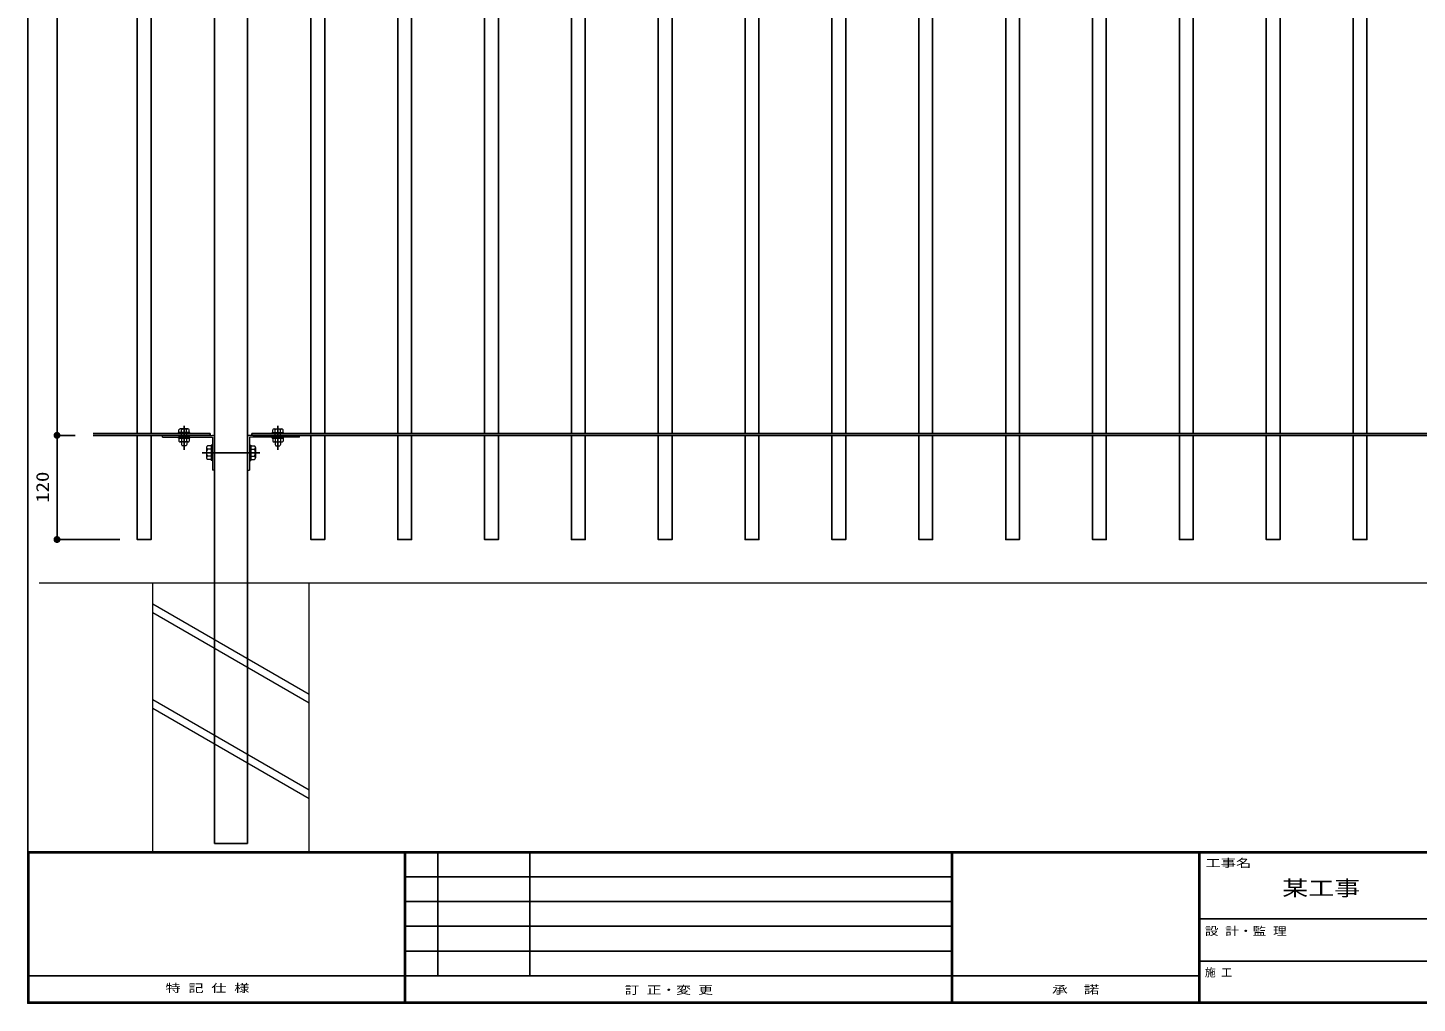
# Model space of a CAD drawing. Units: millimetres on the paper, scale 1:8. Extents: x -204 to 194, y -148 to 137.
# Drawn here: x -204 to -4, y -147.9 to -7.4 of the extents above; entities that cross this region are included whole.
import ezdxf
from ezdxf.enums import TextEntityAlignment as Align

# ---------------------------------------------------------------- set-up
doc = ezdxf.new("R2010")
doc.units = ezdxf.units.MM
doc.linetypes.add('CHAIN', pattern=[18.5, 12, -1.5, 3.5, -1.5])
doc.linetypes.add('DASHED_SPACED', pattern=[12, 6, -6])
for name, color, linetype, lineweight in [('0-1_0', 6, 'Continuous', 25), ('0-2_DIM1', 3, 'Continuous', 25), ('0-3_横桟', 2, 'Continuous', 25), ('0-6_ｾﾝﾀｰ', 1, 'CHAIN', 25), ('0-7_縦格子', 6, 'Continuous', 25), ('0-8_支柱', 60, 'Continuous', 25), ('0-9_THN', 4, 'Continuous', 9), ('0-A_下地', 30, 'Continuous', 9)]:
    doc.layers.add(name, color=color, linetype=linetype, lineweight=lineweight)
doc.styles.add('ＭＳ ゴシック', font='')
doc.styles.add('ＭＳ 明朝', font='')
doc.styles.get('ＭＳ ゴシック').set_extended_font_data('MS Gothic')
doc.styles.get('ＭＳ 明朝').set_extended_font_data('MS Mincho')

# ---------------------------------------------------------------- blocks, each defined once
blk = doc.blocks.new('filled_dot')
at = {"color": 0, "linetype": 'Continuous', "lineweight": -2, "const_width": 1.25}
blk.add_lwpolyline([(-0.625, 0, 1), (0.625, 0, 1)], format="xyb", close=True, dxfattribs=at)

msp = doc.modelspace()

# ---------------------------------------------------------------- linework, layer by layer
at = {"layer": '0-1_0'}
for p, q in [((-204.03, -126.083), (193.747, -126.083)), ((-203.887, -126.226), (193.605, -126.226)), ((-203.887, -147.732), (-203.887, -126.226)), ((-149.795, -147.875), (-149.795, -126.083)), ((-149.652, -147.875), (-149.652, -126.083)), ((-145.008, -143.945), (-145.008, -126.083)), ((-131.79, -143.945), (-131.79, -126.083)), ((-71.058, -147.875), (-71.058, -126.083)), ((-70.915, -147.875), (-70.915, -126.083)), ((-35.476, -126.083), (-35.476, -147.875)), ((-35.333, -126.083), (-35.333, -147.875)), ((-149.652, -129.655), (-71.058, -129.655)), ((-149.652, -133.228), (-71.058, -133.228)), ((-35.333, -135.729), (183.207, -135.729)), ((-149.652, -136.8), (-71.058, -136.8)), ((-149.652, -140.373), (-71.058, -140.373)), ((-35.333, -141.802), (72.46, -141.802)), ((-35.333, -143.945), (-204.03, -143.945)), ((193.605, -147.732), (-203.887, -147.732))]:
    msp.add_line(p, q, dxfattribs=at)
msp.add_lwpolyline([(193.747, -147.875), (-204.03, -147.875), (-204.03, 137.208)], dxfattribs=at)
at = {"layer": '0-2_DIM1'}
for p, q in [((-199.825, 62.649), (-199.825, -66.101)), ((-197.225, -66.101), (-199.981, -66.101)), ((-197.225, -66.101), (-199.981, -66.101)), ((-199.825, -66.101), (-199.825, -81.101)), ((-190.775, -81.101), (-199.981, -81.101))]:
    msp.add_line(p, q, dxfattribs=at)
at = {"layer": '0-3_横桟'}
for p, q in [((-194.6, -65.826), (-177.781, -65.826)), ((-177.781, -66.101), (-177.781, -65.826)), ((-171.781, -65.826), (72.219, -65.826)), ((-171.781, -66.101), (-171.781, -65.826)), ((-194.6, -66.101), (-177.781, -66.101)), ((-171.656, -66.101), (72.094, -66.101))]:
    msp.add_line(p, q, dxfattribs=at)
at = {"layer": '0-6_ｾﾝﾀｰ'}
for p, q in [((-181.531, -68.195), (-181.531, -64.719)), ((-168.031, -68.195), (-168.031, -64.719)), ((-168.031, -68.195), (-168.031, -64.719)), ((-178.954, -68.601), (-170.609, -68.601))]:
    msp.add_line(p, q, dxfattribs=at)
at = {"layer": '0-7_縦格子'}
for p, q in [((-188.275, 61.124), (-188.275, -65.826)), ((-186.288, -65.826), (-186.288, 61.124)), ((-163.275, 61.124), (-163.275, -65.826)), ((-161.288, -65.826), (-161.288, 61.124)), ((-150.775, 61.124), (-150.775, -65.826)), ((-148.788, -65.826), (-148.788, 61.124)), ((-138.275, 61.124), (-138.275, -65.826)), ((-136.288, -65.826), (-136.288, 61.124)), ((-125.775, 61.124), (-125.775, -65.826)), ((-123.788, -65.826), (-123.788, 61.124)), ((-113.275, 61.124), (-113.275, -65.826)), ((-111.288, -65.826), (-111.288, 61.124)), ((-100.775, 61.124), (-100.775, -65.826)), ((-98.788, -65.826), (-98.788, 61.124)), ((-88.275, 61.124), (-88.275, -65.826)), ((-86.288, -65.826), (-86.288, 61.124)), ((-75.775, 61.124), (-75.775, -65.826)), ((-73.788, -65.826), (-73.788, 61.124)), ((-63.275, 61.124), (-63.275, -65.826)), ((-61.288, -65.826), (-61.288, 61.124)), ((-50.775, 61.124), (-50.775, -65.826)), ((-48.788, -65.826), (-48.788, 61.124)), ((-38.275, 61.124), (-38.275, -65.826)), ((-36.288, -65.826), (-36.288, 61.124)), ((-25.775, 61.124), (-25.775, -65.826)), ((-23.788, -65.826), (-23.788, 61.124)), ((-13.275, 61.124), (-13.275, -65.826)), ((-11.288, -65.826), (-11.288, 61.124))]:
    msp.add_line(p, q, dxfattribs=at)
for points in [[(-188.275, -66.101), (-188.275, -81.101), (-186.288, -81.101), (-186.288, -66.101)], [(-163.275, -66.101), (-163.275, -81.101), (-161.288, -81.101), (-161.288, -66.101)], [(-150.775, -66.101), (-150.775, -81.101), (-148.788, -81.101), (-148.788, -66.101)], [(-138.275, -66.101), (-138.275, -81.101), (-136.288, -81.101), (-136.288, -66.101)], [(-125.775, -66.101), (-125.775, -81.101), (-123.788, -81.101), (-123.788, -66.101)], [(-113.275, -66.101), (-113.275, -81.101), (-111.288, -81.101), (-111.288, -66.101)], [(-100.775, -66.101), (-100.775, -81.101), (-98.788, -81.101), (-98.788, -66.101)], [(-88.275, -66.101), (-88.275, -81.101), (-86.288, -81.101), (-86.288, -66.101)], [(-75.775, -66.101), (-75.775, -81.101), (-73.788, -81.101), (-73.788, -66.101)], [(-63.275, -66.101), (-63.275, -81.101), (-61.288, -81.101), (-61.288, -66.101)], [(-50.775, -66.101), (-50.775, -81.101), (-48.788, -81.101), (-48.788, -66.101)], [(-38.275, -66.101), (-38.275, -81.101), (-36.288, -81.101), (-36.288, -66.101)], [(-25.775, -66.101), (-25.775, -81.101), (-23.788, -81.101), (-23.788, -66.101)], [(-13.275, -66.101), (-13.275, -81.101), (-11.288, -81.101), (-11.288, -66.101)]]:
    msp.add_lwpolyline(points, dxfattribs=at)
at = {"layer": '0-8_支柱'}
msp.add_lwpolyline([(-177.156, -124.851), (-172.406, -124.851), (-172.406, 63.899), (-177.156, 63.899)], close=True, dxfattribs=at)
at = {"layer": '0-9_THN'}
for p, q in [((-202.392, -87.351), (63.969, -87.351)), ((-186.031, -126.083), (-186.031, -87.351)), ((-163.531, -126.083), (-163.531, -87.351)), ((-163.531, -103.402), (-186.031, -90.412)), ((-163.531, -104.652), (-186.031, -91.662)), ((-163.531, -117.189), (-186.031, -104.199)), ((-163.531, -118.439), (-186.031, -105.449))]:
    msp.add_line(p, q, dxfattribs=at)
at = {"layer": '0-A_下地'}
for p, q in [((-180.706, -65.676), (-182.356, -65.676)), ((-180.706, -65.676), (-182.356, -65.676)), ((-182.356, -65.826), (-182.356, -65.676)), ((-180.706, -65.826), (-182.356, -65.826)), ((-182.268, -65.676), (-182.268, -65.287)), ((-180.794, -65.676), (-182.268, -65.676)), ((-180.979, -65.153), (-182.084, -65.153)), ((-181.9, -65.676), (-181.9, -65.287)), ((-181.163, -65.676), (-181.163, -65.287)), ((-180.794, -65.676), (-180.794, -65.287)), ((-180.706, -65.826), (-180.706, -65.676)), ((-168.856, -65.676), (-167.206, -65.676)), ((-168.768, -65.676), (-168.768, -65.287)), ((-168.768, -65.676), (-167.294, -65.676)), ((-168.584, -65.153), (-167.479, -65.153)), ((-168.4, -65.676), (-168.4, -65.287)), ((-167.663, -65.676), (-167.663, -65.287)), ((-167.294, -65.676), (-167.294, -65.287)), ((-184.656, -66.101), (-177.431, -66.101)), ((-184.656, -66.376), (-184.656, -66.101)), ((-184.656, -66.376), (-177.431, -66.376)), ((-180.706, -66.376), (-182.356, -66.376)), ((-182.356, -66.526), (-182.356, -66.376)), ((-180.706, -66.526), (-182.356, -66.526)), ((-182.268, -66.526), (-182.268, -66.915)), ((-182.203, -66.526), (-180.86, -66.526)), ((-180.979, -67.05), (-182.084, -67.05)), ((-181.9, -66.526), (-181.9, -66.915)), ((-181.231, -67.601), (-181.831, -67.601)), ((-181.156, -67.414), (-181.231, -67.601)), ((-181.163, -66.526), (-181.163, -66.915)), ((-181.156, -67.05), (-181.156, -67.414)), ((-180.794, -66.526), (-180.794, -66.915)), ((-180.706, -66.526), (-180.706, -66.376)), ((-178.329, -67.864), (-178.329, -69.338)), ((-177.631, -67.619), (-178.15, -67.619)), ((-177.631, -67.501), (-177.631, -69.701)), ((-177.631, -67.619), (-177.631, -69.584)), ((-177.431, -66.376), (-177.431, -71.101)), ((-177.156, -66.376), (-177.156, -71.101)), ((-172.406, -66.376), (-172.406, -71.101)), ((-164.906, -66.101), (-172.131, -66.101)), ((-164.906, -66.376), (-172.131, -66.376)), ((-172.131, -66.376), (-172.131, -71.101)), ((-172.131, -67.501), (-171.931, -67.501)), ((-172.131, -67.501), (-172.131, -69.701)), ((-171.931, -67.501), (-171.931, -69.701)), ((-171.931, -67.501), (-171.931, -69.701)), ((-171.931, -67.619), (-171.931, -69.584)), ((-171.931, -67.619), (-171.413, -67.619)), ((-171.234, -67.864), (-171.234, -69.338)), ((-168.856, -66.526), (-168.856, -66.376)), ((-168.856, -66.376), (-167.206, -66.376)), ((-168.856, -66.526), (-167.206, -66.526)), ((-168.768, -66.526), (-168.768, -66.915)), ((-167.36, -66.526), (-168.703, -66.526)), ((-168.584, -67.05), (-167.479, -67.05)), ((-168.406, -67.05), (-168.406, -67.414)), ((-168.4, -66.526), (-168.4, -66.915)), ((-167.656, -67.414), (-167.731, -67.601)), ((-167.663, -66.526), (-167.663, -66.915)), ((-167.656, -67.05), (-167.656, -67.414)), ((-167.294, -66.526), (-167.294, -66.915)), ((-167.206, -66.526), (-167.206, -66.376)), ((-164.906, -66.376), (-164.906, -66.101)), ((-177.631, -68.11), (-178.15, -68.11)), ((-177.631, -69.092), (-178.15, -69.092)), ((-177.631, -69.584), (-178.15, -69.584)), ((-172.131, -69.701), (-171.931, -69.701)), ((-171.931, -68.11), (-171.413, -68.11)), ((-171.931, -69.092), (-171.413, -69.092)), ((-171.931, -69.584), (-171.413, -69.584)), ((-177.156, -71.101), (-177.431, -71.101)), ((-172.406, -71.101), (-172.131, -71.101))]:
    msp.add_line(p, q, dxfattribs=at)
at = {"layer": '0-A_下地', "linetype": 'DASHED_SPACED'}
for p, q in [((-181.906, -66.526), (-181.906, -65.676)), ((-181.156, -66.526), (-181.156, -65.676)), ((-168.406, -66.526), (-168.406, -65.676)), ((-167.656, -66.526), (-167.656, -65.676))]:
    msp.add_line(p, q, dxfattribs=at)
at = {"layer": '0-A_下地'}
for points in [[(-168.856, -65.826), (-167.206, -65.826), (-167.206, -65.676)], [(-168.856, -65.826), (-168.856, -65.676), (-167.206, -65.676)], [(-181.906, -67.05), (-181.906, -67.414), (-181.831, -67.601)], [(-177.431, -67.501), (-177.431, -69.701), (-177.631, -69.701)], [(-177.431, -67.501), (-177.631, -67.501), (-177.631, -69.701)], [(-168.406, -67.414), (-168.331, -67.601), (-167.731, -67.601)]]:
    msp.add_lwpolyline(points, dxfattribs=at)
for centre, radius, start, end in [((-182.084, -65.346), 0.194, 17.74657, 162.25343), ((-181.531, -65.724), 0.571, 49.83207, 130.16793), ((-180.979, -65.346), 0.194, 17.74657, 162.25343), ((-168.584, -65.346), 0.194, 17.74657, 162.25343), ((-168.031, -65.724), 0.571, 49.83207, 130.16793), ((-167.479, -65.346), 0.194, 17.74657, 162.25343), ((-182.084, -66.856), 0.194, 197.74657, 342.25343), ((-181.531, -66.479), 0.571, 229.83207, 310.16793), ((-180.979, -66.856), 0.194, 197.74657, 342.25343), ((-178.071, -67.864), 0.258, 107.74657, 252.25343), ((-177.431, -66.376), 0.275, 0, 90), ((-172.131, -66.376), 0.275, 90, 180), ((-171.492, -67.864), 0.258, 287.74657, 72.25343), ((-168.584, -66.856), 0.194, 197.74657, 342.25343), ((-168.031, -66.479), 0.571, 229.83207, 310.16793), ((-167.479, -66.856), 0.194, 197.74657, 342.25343), ((-177.568, -68.601), 0.761, 139.83207, 220.16793), ((-178.071, -69.338), 0.258, 107.74657, 252.25343), ((-171.995, -68.601), 0.761, 319.83207, 40.16793), ((-171.492, -69.338), 0.258, 287.74657, 72.25343)]:
    msp.add_arc(centre, radius, start, end, dxfattribs=at)

# ---------------------------------------------------------------- block references
at = {"layer": '0-2_DIM1', "xscale": 0.4, "yscale": 0.4}
for p, rotation in [((-199.825, -66.101), 270), ((-199.825, -66.101), 90), ((-199.825, -81.101), 270)]:
    msp.add_blockref('filled_dot', p, dxfattribs=dict(at, rotation=rotation))

# ---------------------------------------------------------------- texts
at = {"layer": '0-1_0', "style": 'ＭＳ 明朝'}
for s, width, p in [('工事名\u3000', 1.4, (-34.531, -128.621)), ('設 計・監 理  ', 1.25, (-34.611, -138.41)), ('特 記 仕 様', 1.4, (-184.211, -146.632)), ('訂 正・変 更 ', 1.35, (-118.124, -146.893)), ('承  諾', 1.45, (-56.612, -146.847))]:
    msp.add_text(s, height=1.152, dxfattribs=dict(at, width=width)).set_placement(p, align=Align.BOTTOM_LEFT)
at = {"layer": '0-1_0', "color": 7, "style": 'ＭＳ ゴシック', "width": 1.25}
msp.add_text('某工事', height=2.199, dxfattribs=at).set_placement((-23.485, -133.053), align=Align.BOTTOM_LEFT)
at = {"layer": '0-1_0', "style": 'ＭＳ 明朝'}
msp.add_text('施 工  ', height=1.152, dxfattribs=at).set_placement((-34.611, -144.377), align=Align.BOTTOM_LEFT)
at = {"layer": '0-2_DIM1', "style": 'ＭＳ ゴシック', "width": 1.2}
msp.add_text('120', height=1.833, rotation=90, dxfattribs=at).set_placement((-200.45, -75.816), align=Align.BOTTOM_LEFT)

doc.saveas('drawing.dxf')
